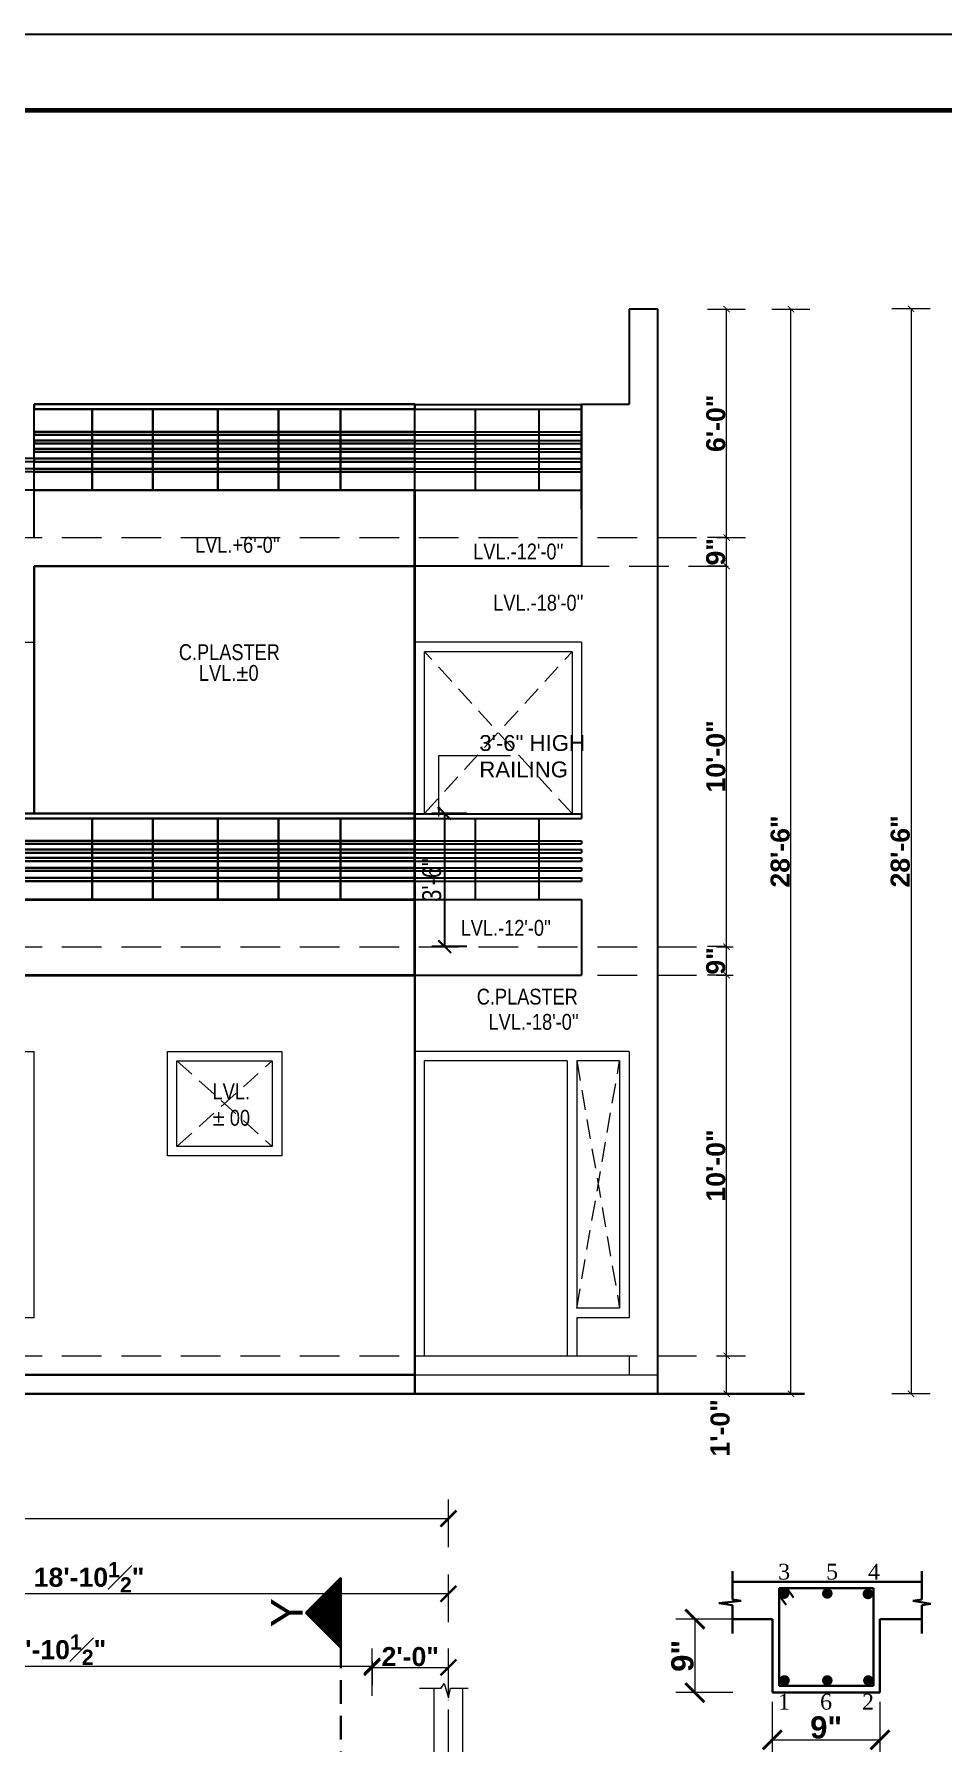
# Model space of a CAD drawing. Header units: feet. Extents: x 18471 to 30550, y -13540 to -11719.
# Drawn here: x 19030 to 19316, y -12388 to -11850 of the extents above; entities that cross this region are included whole.
import ezdxf

# ---------------------------------------------------------------- set-up
doc = ezdxf.new("R2010")
doc.units = ezdxf.units.FT
doc.header["$MEASUREMENT"] = 0
doc.header["$PDMODE"] = 2
for name, pattern in [('ACAD_ISO04W100', [30, 24, -3, 0, -3]), ('DASHED', [0.75, 0.5, -0.25]), ('HIDDEN', [0.375, 0.25, -0.125])]:
    doc.linetypes.add(name, pattern=pattern)
doc.layers.get('0').update_dxf_attribs({"lineweight": 30})
doc.layers.add('BLK_1_PARAPET_HT', color=2, linetype='Continuous', plot=False)
for name, color, linetype, lineweight in [('center line', 253, 'ACAD_ISO04W100', 5), ('DIM', 7, 'Continuous', 18), ('DIM 01', 7, 'Continuous', 9), ('DOOR', 32, 'Continuous', 13), ('ELEVATION', 7, 'Continuous', 30), ('HATCH', 9, 'Continuous', 20), ('P & B WALL', 7, 'Continuous', 30), ('RAILING', 210, 'Continuous', 25), ('SANIT_FIXTURES', 13, 'Continuous', 15), ('SPECS', 7, 'Continuous', 13), ('stairs', 22, 'Continuous', 20), ('STEEL', 10, 'Continuous', 30), ('TEXT', 7, 'Continuous', 30), ('WALL', 10, 'Continuous', 30)]:
    doc.layers.add(name, color=color, linetype=linetype, lineweight=lineweight)
doc.layers.add('Text F.F', color=7, linetype='Continuous')
doc.styles.add('AR. TEXT 01', font='arialbd.ttf')
doc.styles.add('DIM TEXT', font='GOTHIC.TTF', dxfattribs={"height": 5})
doc.styles.get("Standard").update_dxf_attribs({"font": 'ARIALN.TTF'})
doc.styles.add('TEX02', font='GARA.TTF')
doc.dimstyles.new('DIM 50', dxfattribs={"dimtxt": 6, "dimasz": 3, "dimexe": 6, "dimexo": 4, "dimgap": 0.3125, "dimtad": 1, "dimzin": 3, "dimdsep": 46, "dimlunit": 4, "dimtxsty": 'AR. TEXT 01', "dimblk": 'DOT', "dimcen": 0.09, "dimclrd": 5, "dimclre": 5, "dimclrt": 5, "dimazin": 0, "dimtfac": 0.8, "dimtofl": 0, "dimtmove": 1, "dimatfit": 3, "dimfxl": 6, "dimfxlon": 1, "dimfrac": 1, "dimtolj": 1, "dimtzin": 0, "dimlwd": -1, "dimlwe": -1, "dimarcsym": 1})
doc.dimstyles.new('DIM STYLE', dxfattribs={"dimtxt": 5, "dimasz": 3, "dimexe": 0, "dimexo": 0, "dimgap": 1.5, "dimtad": 1, "dimdec": 4, "dimzin": 3, "dimdsep": 46, "dimlunit": 4, "dimtxsty": 'DIM TEXT', "dimblk": 'ARCHTICK', "dimcen": 0, "dimdle": 1, "dimclrd": 256, "dimclre": 253, "dimclrt": 256, "dimadec": 0, "dimazin": 0, "dimtfac": 0.75, "dimtdec": 4, "dimtofl": 0, "dimtmove": 1, "dimatfit": 3, "dimfxl": 1, "dimfrac": 1, "dimtolj": 1, "dimtzin": 0, "dimlwd": -1, "dimlwe": -1, "dimarcsym": 0})
doc.dimstyles.get("Standard").update_dxf_attribs({"dimtxt": 6, "dimasz": 4, "dimexe": 4, "dimexo": 4, "dimgap": 1, "dimtad": 1, "dimdec": 1, "dimzin": 3, "dimdsep": 46, "dimlunit": 4, "dimtxsty": 'Standard', "dimblk": 'ARCHTICK', "dimcen": 0.09, "dimadec": 0, "dimazin": 0, "dimtfac": 1.005, "dimtdec": 1, "dimtofl": 0, "dimtmove": 2, "dimatfit": 3, "dimfxl": 4, "dimfxlon": 1, "dimtolj": 1, "dimtzin": 0, "dimarcsym": 0})

# ---------------------------------------------------------------- blocks, each defined once
blk = doc.blocks.new('_ArchTick')
at = {"color": 0, "linetype": 'ByBlock', "const_width": 0.15}
blk.add_lwpolyline([(-0.5, -0.5), (0.5, 0.5)], dxfattribs=at)
blk = doc.blocks.new('*D72')
at = {"layer": 'Defpoints', "color": 0, "transparency": 16777216}
for p in [(19255.86, -12349.25), (19237.75, -12372.41), (19262.16, -12372.41)]:
    blk.add_point(p, dxfattribs=at)
at = {"layer": 'DIM 01', "color": 5, "transparency": 16777216}
for p, q in [((19249.75, -12349.25), (19231.75, -12349.25)), ((19237.75, -12349.25), (19237.75, -12372.41)), ((19249.75, -12372.41), (19231.75, -12372.41))]:
    blk.add_line(p, q, dxfattribs=at)
at = {"layer": 'DIM 01', "color": 5, "transparency": 16777216, "xscale": 6, "yscale": 6, "zscale": 6}
for p, rotation in [((19237.75, -12349.25), 90), ((19237.75, -12372.41), 270)]:
    blk.add_blockref('_ArchTick', p, dxfattribs=dict(at, rotation=rotation))
at = {"layer": 'DIM 01', "color": 5, "transparency": 16777216, "insert": (19233.86, -12360.83), "char_height": 7, "attachment_point": 5, "rotation": 90, "style": 'AR. TEXT 01'}
blk.add_mtext('\\A1;9"', dxfattribs=at)
blk = doc.blocks.new('*D73')
at = {"layer": 'Defpoints', "color": 0, "transparency": 16777216}
for p in [(19262.16, -12362.09), (19296.08, -12362.09), (19296.08, -12387.32)]:
    blk.add_point(p, dxfattribs=at)
at = {"layer": 'DIM 01', "color": 5, "transparency": 16777216}
for p, q in [((19262.16, -12375.32), (19262.16, -12393.32)), ((19296.08, -12375.32), (19296.08, -12393.32)), ((19262.16, -12387.32), (19296.08, -12387.32))]:
    blk.add_line(p, q, dxfattribs=at)
at = {"layer": 'DIM 01', "color": 5, "transparency": 16777216, "xscale": 6, "yscale": 6, "zscale": 6, "rotation": 180}
blk.add_blockref('_ArchTick', (19262.16, -12387.32), dxfattribs=at)
at = {"layer": 'DIM 01', "color": 5, "transparency": 16777216, "xscale": 6, "yscale": 6, "zscale": 6}
blk.add_blockref('_ArchTick', (19296.08, -12387.32), dxfattribs=at)
at = {"layer": 'DIM 01', "color": 5, "transparency": 16777216, "insert": (19279.12, -12383.43), "char_height": 7, "attachment_point": 5, "style": 'AR. TEXT 01'}
blk.add_mtext('\\A1;9"', dxfattribs=at)
blk = doc.blocks.new('*D81')
at = {"layer": 'BLK_1_PARAPET_HT', "color": 0, "lineweight": -2, "transparency": 16777216}
for p, q in [((19165.9, -12095.23), (19154.9, -12095.23)), ((19158.9, -12137.23), (19158.9, -12095.23)), ((19165.9, -12137.23), (19154.9, -12137.23))]:
    blk.add_line(p, q, dxfattribs=at)
at = {"layer": 'Defpoints', "color": 0, "transparency": 16777216}
for p in [(19158.9, -12095.23), (19181.72, -12095.23), (19172.72, -12137.23)]:
    blk.add_point(p, dxfattribs=at)
at = {"layer": 'BLK_1_PARAPET_HT', "color": 0, "lineweight": -2, "transparency": 16777216, "xscale": 4, "yscale": 4, "zscale": 4}
for p, rotation in [((19158.9, -12095.23), 90), ((19158.9, -12137.23), 270)]:
    blk.add_blockref('_ArchTick', p, dxfattribs=dict(at, rotation=rotation))
at = {"layer": 'BLK_1_PARAPET_HT', "color": 0, "transparency": 16777216, "insert": (19154.84, -12116.23), "char_height": 6, "attachment_point": 5, "rotation": 90}
blk.add_mtext('\\A1;3\'-6"', dxfattribs=at)
blk = doc.blocks.new('*D94')
at = {"layer": 'Defpoints', "color": 0, "transparency": 16777216}
for p in [(19245.58, -12266.23), (19247.74, -12266.23), (19245.58, -12278.23)]:
    blk.add_point(p, dxfattribs=at)
at = {"layer": 'DIM 01', "transparency": 16777216}
for p, q in [((19247.74, -12266.23), (19253.74, -12266.23)), ((19247.74, -12278.23), (19247.74, -12266.23)), ((19247.74, -12278.23), (19253.74, -12278.23))]:
    blk.add_line(p, q, dxfattribs=at)
at = {"layer": 'DIM 01', "transparency": 16777216, "xscale": 2, "yscale": 2, "zscale": 2}
for p, rotation in [((19247.74, -12266.23), 90), ((19247.74, -12278.23), 270)]:
    blk.add_blockref('_ArchTick', p, dxfattribs=dict(at, rotation=rotation))
at = {"layer": 'DIM 01', "transparency": 16777216, "insert": (19245.71, -12288.95), "char_height": 6, "attachment_point": 5, "rotation": 90, "style": 'AR. TEXT 01'}
blk.add_mtext('\\A1;1\'-0"', dxfattribs=at)
blk = doc.blocks.new('*D95')
at = {"layer": 'Defpoints', "color": 0, "ltscale": 5, "transparency": 16777216}
for p in [(19247.74, -12146.23), (19249.79, -12146.23), (19245.58, -12266.23)]:
    blk.add_point(p, dxfattribs=at)
at = {"layer": 'DIM 01', "ltscale": 5, "transparency": 16777216}
for p, q in [((19247.74, -12146.23), (19241.74, -12146.23)), ((19247.74, -12266.23), (19247.74, -12146.23)), ((19247.74, -12266.23), (19253.74, -12266.23))]:
    blk.add_line(p, q, dxfattribs=at)
at = {"layer": 'DIM 01', "ltscale": 5, "transparency": 16777216, "xscale": 2, "yscale": 2, "zscale": 2}
for p, rotation in [((19247.74, -12146.23), 90), ((19247.74, -12266.23), 270)]:
    blk.add_blockref('_ArchTick', p, dxfattribs=dict(at, rotation=rotation))
at = {"layer": 'DIM 01', "ltscale": 5, "transparency": 16777216, "insert": (19244.37, -12206.23), "char_height": 6, "attachment_point": 5, "rotation": 90, "style": 'AR. TEXT 01'}
blk.add_mtext('\\A1;10\'-0"', dxfattribs=at)
blk = doc.blocks.new('*D96')
at = {"layer": 'Defpoints', "color": 0, "ltscale": 5, "transparency": 16777216}
for p in [(19247.74, -12137.23), (19249.79, -12137.23), (19249.79, -12146.23)]:
    blk.add_point(p, dxfattribs=at)
at = {"layer": 'DIM 01', "ltscale": 5, "transparency": 16777216}
for p, q in [((19247.74, -12137.23), (19241.74, -12137.23)), ((19247.74, -12146.23), (19247.74, -12137.23)), ((19247.74, -12146.23), (19241.74, -12146.23))]:
    blk.add_line(p, q, dxfattribs=at)
at = {"layer": 'DIM 01', "ltscale": 5, "transparency": 16777216, "xscale": 2, "yscale": 2, "zscale": 2}
for p, rotation in [((19247.74, -12137.23), 90), ((19247.74, -12146.23), 270)]:
    blk.add_blockref('_ArchTick', p, dxfattribs=dict(at, rotation=rotation))
at = {"layer": 'DIM 01', "ltscale": 5, "transparency": 16777216, "insert": (19244.36, -12141.73), "char_height": 6, "attachment_point": 5, "rotation": 90, "style": 'AR. TEXT 01'}
blk.add_mtext('\\A1;9"', dxfattribs=at)
blk = doc.blocks.new('*D97')
at = {"layer": 'Defpoints', "color": 0, "ltscale": 5, "transparency": 16777216}
for p in [(19247.74, -12017.23), (19249.79, -12017.23), (19249.79, -12137.23)]:
    blk.add_point(p, dxfattribs=at)
at = {"layer": 'DIM 01', "ltscale": 5, "transparency": 16777216}
for p, q in [((19247.74, -12017.23), (19241.74, -12017.23)), ((19247.74, -12137.23), (19247.74, -12017.23)), ((19247.74, -12137.23), (19241.74, -12137.23))]:
    blk.add_line(p, q, dxfattribs=at)
at = {"layer": 'DIM 01', "ltscale": 5, "transparency": 16777216, "xscale": 2, "yscale": 2, "zscale": 2}
for p, rotation in [((19247.74, -12017.23), 90), ((19247.74, -12137.23), 270)]:
    blk.add_blockref('_ArchTick', p, dxfattribs=dict(at, rotation=rotation))
at = {"layer": 'DIM 01', "ltscale": 5, "transparency": 16777216, "insert": (19244.37, -12077.23), "char_height": 6, "attachment_point": 5, "rotation": 90, "style": 'AR. TEXT 01'}
blk.add_mtext('\\A1;10\'-0"', dxfattribs=at)
blk = doc.blocks.new('*D98')
at = {"layer": 'Defpoints', "color": 0, "ltscale": 5, "transparency": 16777216}
for p in [(19247.74, -12008.23), (19249.79, -12008.23), (19249.79, -12017.23)]:
    blk.add_point(p, dxfattribs=at)
at = {"layer": 'DIM 01', "ltscale": 5, "transparency": 16777216}
for p, q in [((19247.74, -12008.23), (19241.74, -12008.23)), ((19247.74, -12017.23), (19247.74, -12008.23)), ((19247.74, -12017.23), (19241.74, -12017.23))]:
    blk.add_line(p, q, dxfattribs=at)
at = {"layer": 'DIM 01', "ltscale": 5, "transparency": 16777216, "xscale": 2, "yscale": 2, "zscale": 2}
for p, rotation in [((19247.74, -12008.23), 90), ((19247.74, -12017.23), 270)]:
    blk.add_blockref('_ArchTick', p, dxfattribs=dict(at, rotation=rotation))
at = {"layer": 'DIM 01', "ltscale": 5, "transparency": 16777216, "insert": (19244.36, -12012.73), "char_height": 6, "attachment_point": 5, "rotation": 90, "style": 'AR. TEXT 01'}
blk.add_mtext('\\A1;9"', dxfattribs=at)
blk = doc.blocks.new('*D99')
at = {"layer": 'Defpoints', "color": 0, "ltscale": 5, "transparency": 16777216}
for p in [(19226.03, -11936.23), (19247.74, -11936.23), (19241.74, -12008.23)]:
    blk.add_point(p, dxfattribs=at)
at = {"layer": 'DIM 01', "ltscale": 5, "transparency": 16777216}
for p, q in [((19241.74, -11936.23), (19253.74, -11936.23)), ((19247.74, -12008.23), (19247.74, -11936.23)), ((19245.74, -12008.23), (19253.74, -12008.23))]:
    blk.add_line(p, q, dxfattribs=at)
at = {"layer": 'DIM 01', "ltscale": 5, "transparency": 16777216, "xscale": 2, "yscale": 2, "zscale": 2}
for p, rotation in [((19247.74, -11936.23), 90), ((19247.74, -12008.23), 270)]:
    blk.add_blockref('_ArchTick', p, dxfattribs=dict(at, rotation=rotation))
at = {"layer": 'DIM 01', "ltscale": 5, "transparency": 16777216, "insert": (19244.37, -11972.23), "char_height": 6, "attachment_point": 5, "rotation": 90, "style": 'AR. TEXT 01'}
blk.add_mtext('\\A1;6\'-0"', dxfattribs=at)
blk = doc.blocks.new('*D101')
at = {"layer": 'Defpoints', "color": 0, "ltscale": 5, "transparency": 16777216}
for p in [(19217.03, -11936.23), (19268.03, -11936.23), (19272.3, -12278.23)]:
    blk.add_point(p, dxfattribs=at)
at = {"layer": 'DIM 01', "ltscale": 5, "transparency": 16777216}
for p, q in [((19262.03, -11936.23), (19274.03, -11936.23)), ((19268.03, -12278.23), (19268.03, -11936.23)), ((19268.3, -12278.23), (19262.03, -12278.23))]:
    blk.add_line(p, q, dxfattribs=at)
at = {"layer": 'DIM 01', "ltscale": 5, "transparency": 16777216, "xscale": 2, "yscale": 2, "zscale": 2}
for p, rotation in [((19268.03, -11936.23), 90), ((19268.03, -12278.23), 270)]:
    blk.add_blockref('_ArchTick', p, dxfattribs=dict(at, rotation=rotation))
at = {"layer": 'DIM 01', "ltscale": 5, "transparency": 16777216, "insert": (19264.66, -12107.23), "char_height": 6, "attachment_point": 5, "rotation": 90, "style": 'AR. TEXT 01'}
blk.add_mtext('\\A1;28\'-6"', dxfattribs=at)
blk = doc.blocks.new('*D255')
at = {"layer": 'Defpoints', "color": 0, "transparency": 16777216}
for p in [(18933.58, -12341.23), (18933.58, -12448.78), (19160.08, -12448.78)]:
    blk.add_point(p, dxfattribs=at)
at = {"layer": 'DIM', "ltscale": 5, "transparency": 16777216}
for p, q in [((18933.58, -12350.23), (18933.58, -12335.23)), ((19160.08, -12350.23), (19160.08, -12335.23)), ((19160.08, -12341.23), (18933.58, -12341.23))]:
    blk.add_line(p, q, dxfattribs=at)
at = {"layer": 'DIM', "transparency": 16777216, "xscale": 5, "yscale": 5, "zscale": 5, "rotation": 180}
blk.add_blockref('_ArchTick', (18933.58, -12341.23), dxfattribs=at)
at = {"layer": 'DIM', "transparency": 16777216, "xscale": 5, "yscale": 5, "zscale": 5}
blk.add_blockref('_ArchTick', (19160.08, -12341.23), dxfattribs=at)
at = {"layer": 'DIM', "transparency": 16777216, "insert": (19046.83, -12336.04), "char_height": 6, "attachment_point": 5, "style": 'AR. TEXT 01'}
blk.add_mtext('\\A1;18\'-10{\\H0.800000x;\\S1#2;}"', dxfattribs=at)
blk = doc.blocks.new('*D293')
at = {"layer": 'Defpoints', "color": 0, "transparency": 16777216}
for p in [(19160.08, -12317.55), (18575.08, -12342.78), (19160.08, -12342.78)]:
    blk.add_point(p, dxfattribs=at)
at = {"layer": 'DIM', "ltscale": 5, "transparency": 16777216}
for p, q in [((18575.08, -12326.55), (18575.08, -12311.55)), ((19160.08, -12326.55), (19160.08, -12311.55)), ((18575.08, -12317.55), (19160.08, -12317.55))]:
    blk.add_line(p, q, dxfattribs=at)
at = {"layer": 'DIM', "transparency": 16777216, "xscale": 5, "yscale": 5, "zscale": 5, "rotation": 180}
blk.add_blockref('_ArchTick', (18575.08, -12317.55), dxfattribs=at)
at = {"layer": 'DIM', "transparency": 16777216, "xscale": 5, "yscale": 5, "zscale": 5}
blk.add_blockref('_ArchTick', (19160.08, -12317.55), dxfattribs=at)
at = {"layer": 'DIM', "transparency": 16777216, "insert": (18867.58, -12314.17), "char_height": 6, "attachment_point": 5, "style": 'AR. TEXT 01'}
blk.add_mtext('\\A1;48\'-9"', dxfattribs=at)
blk = doc.blocks.new('*D317')
at = {"layer": 'Defpoints', "color": 0, "transparency": 16777216}
for p in [(19160.08, -12364.47), (19136.02, -12382.8), (19160.08, -12381.36)]:
    blk.add_point(p, dxfattribs=at)
at = {"layer": 'DIM', "ltscale": 5, "transparency": 16777216}
for p, q in [((19136.02, -12373.47), (19136.02, -12358.47)), ((19160.08, -12373.47), (19160.08, -12358.47)), ((19136.02, -12364.47), (19160.08, -12364.47))]:
    blk.add_line(p, q, dxfattribs=at)
at = {"layer": 'DIM', "transparency": 16777216, "xscale": 5, "yscale": 5, "zscale": 5, "rotation": 180}
blk.add_blockref('_ArchTick', (19136.02, -12364.47), dxfattribs=at)
at = {"layer": 'DIM', "transparency": 16777216, "xscale": 5, "yscale": 5, "zscale": 5}
blk.add_blockref('_ArchTick', (19160.08, -12364.47), dxfattribs=at)
at = {"layer": 'DIM', "transparency": 16777216, "insert": (19148.05, -12361.1), "char_height": 6, "attachment_point": 5, "style": 'AR. TEXT 01'}
blk.add_mtext('\\A1;2\'-0"', dxfattribs=at)
blk = doc.blocks.new('*D318')
at = {"layer": 'Defpoints', "color": 0, "transparency": 16777216}
for p in [(18933.58, -12358.47), (19136.02, -12358.47), (19136.02, -12364.06)]:
    blk.add_point(p, dxfattribs=at)
at = {"layer": 'DIM', "ltscale": 5, "transparency": 16777216}
for p, q in [((18933.58, -12362.47), (18933.58, -12370.06)), ((19136.02, -12362.47), (19136.02, -12370.06)), ((18933.58, -12364.06), (19136.02, -12364.06))]:
    blk.add_line(p, q, dxfattribs=at)
at = {"layer": 'DIM', "transparency": 16777216, "xscale": 5, "yscale": 5, "zscale": 5, "rotation": 180}
blk.add_blockref('_ArchTick', (18933.58, -12364.06), dxfattribs=at)
at = {"layer": 'DIM', "transparency": 16777216, "xscale": 5, "yscale": 5, "zscale": 5}
blk.add_blockref('_ArchTick', (19136.02, -12364.06), dxfattribs=at)
at = {"layer": 'DIM', "transparency": 16777216, "insert": (19034.8, -12358.88), "char_height": 6, "attachment_point": 5, "style": 'AR. TEXT 01'}
blk.add_mtext('\\A1;16\'-10{\\H0.800000x;\\S1#2;}"', dxfattribs=at)
blk = doc.blocks.new('*D364')
at = {"layer": 'Defpoints', "color": 0, "ltscale": 5, "transparency": 16777216}
for p in [(19385.95, -11936.16), (19305.87, -12278.23), (19388.95, -12278.23)]:
    blk.add_point(p, dxfattribs=at)
at = {"layer": 'DIM 01', "ltscale": 5, "transparency": 16777216}
for p, q in [((19311.87, -11936.16), (19299.87, -11936.16)), ((19305.87, -11936.16), (19305.87, -12278.23)), ((19311.87, -12278.23), (19299.87, -12278.23))]:
    blk.add_line(p, q, dxfattribs=at)
at = {"layer": 'DIM 01', "ltscale": 5, "transparency": 16777216, "xscale": 2, "yscale": 2, "zscale": 2}
for p, rotation in [((19305.87, -11936.16), 90), ((19305.87, -12278.23), 270)]:
    blk.add_blockref('_ArchTick', p, dxfattribs=dict(at, rotation=rotation))
at = {"layer": 'DIM 01', "ltscale": 5, "transparency": 16777216, "insert": (19302.49, -12107.2), "char_height": 6, "attachment_point": 5, "rotation": 90, "style": 'AR. TEXT 01'}
blk.add_mtext('\\A1;28\'-6"', dxfattribs=at)

msp = doc.modelspace()

# ---------------------------------------------------------------- hatches: boundary and pattern name
at = {"layer": 'HATCH', "ltscale": 10}
h = msp.add_hatch(dxfattribs=at)
h.set_pattern_fill('ANSI31', color=256, style=0)
h.set_pattern_definition([(135, (45952.03967, 27304.9956), (0.08838834765, 0.08838834765), [])])
h.paths.add_polyline_path([(19115.149, -12347.265), (19126.217, -12336.197), (19126.217, -12358.334)])

# ---------------------------------------------------------------- linework, layer by layer
at = {"color": 3, "lineweight": 25}
msp.add_line((18470.869, -11849.532), (20330.869, -11849.532), dxfattribs=at)
at = {"linetype": 'Continuous'}
for p, q in [((19249.56, -12343.019), (19249.56, -12334.158)), ((19309.308, -12343.009), (19309.308, -12334.147)), ((19252.391, -12343.49), (19245.342, -12344.171)), ((19245.342, -12344.171), (19249.56, -12344.836)), ((19249.56, -12343.019), (19252.391, -12343.49)), ((19249.56, -12353.799), (19249.56, -12344.836)), ((19309.308, -12343.009), (19306.478, -12343.48)), ((19309.206, -12343.026), (19306.478, -12343.48)), ((19306.478, -12343.48), (19312.162, -12344.376)), ((19312.162, -12344.376), (19309.308, -12344.826)), ((19309.308, -12353.788), (19309.308, -12344.826))]:
    msp.add_line(p, q, dxfattribs=at)
at = {"color": 0, "linetype": 'Continuous', "lineweight": 30}
for p, q in [((19262.164, -12337.54), (19249.56, -12337.54)), ((19262.164, -12337.54), (19296.084, -12337.54)), ((19309.308, -12337.54), (19296.084, -12337.54)), ((19262.213, -12349.249), (19249.554, -12349.249)), ((19249.554, -12349.249), (19262.164, -12349.249)), ((19262.164, -12372.41), (19262.164, -12349.249)), ((19296.084, -12349.249), (19309.308, -12349.249)), ((19296.084, -12372.41), (19296.084, -12349.249)), ((19296.084, -12372.41), (19262.164, -12372.41))]:
    msp.add_line(p, q, dxfattribs=at)
at = {"color": 0, "linetype": 'Continuous'}
msp.add_line((19294.092, -12339.527), (19264.299, -12339.527), dxfattribs=at)
at = {"layer": 'center line'}
msp.add_line((19160.081, -13003.778, 0.958), (19160.081, -12374.067, 0.958), dxfattribs=at)
at = {"layer": 'DOOR', "ltscale": 5}
for p, q in [((18656.032, -11993.16), (19029.532, -11993.16)), ((19029.532, -12095.234), (19029.532, -12041.234)), ((19202.032, -12041.234), (19149.532, -12041.234)), ((19152.532, -12095.234), (19152.532, -12044.234)), ((19199.032, -12044.234), (19152.532, -12044.234)), ((19199.032, -12044.234), (19199.032, -12095.234)), ((19202.032, -12041.234), (19202.032, -12095.234)), ((19029.532, -12254.234), (19029.532, -12170.234)), ((19217.032, -12170.234), (19149.532, -12170.234)), ((19197.532, -12173.234), (19152.532, -12173.234)), ((19152.532, -12266.234), (19152.532, -12173.234)), ((19197.532, -12173.234), (19197.532, -12266.234)), ((19214.032, -12173.234), (19200.532, -12173.234)), ((19200.532, -12173.234), (19200.532, -12251.234)), ((19214.032, -12173.234), (19214.032, -12251.234)), ((19217.032, -12170.234), (19217.032, -12254.234)), ((19214.032, -12251.234), (19200.532, -12251.234)), ((19217.032, -12254.234), (19200.532, -12254.234)), ((19200.532, -12254.234), (19200.532, -12266.234))]:
    msp.add_line(p, q, dxfattribs=at)
at = {"layer": 'DOOR', "linetype": 'HIDDEN', "ltscale": 25}
for p, q in [((19074.532, -12200.191), (19104.532, -12173.234)), ((19074.532, -12173.234), (19104.532, -12200.191)), ((19200.532, -12251.234), (19214.032, -12173.234)), ((19200.532, -12173.234), (19214.032, -12251.234))]:
    msp.add_line(p, q, dxfattribs=at)
at = {"layer": 'DOOR', "ltscale": 5}
for points in [[(19029.532, -11981.339), (19029.532, -11981.309)], [(19029.532, -11984.309), (19029.532, -11983.358)], [(18932.032, -12095.234), (18932.032, -12041.234), (19029.532, -12041.234)], [(19029.532, -12254.234), (18932.032, -12254.234), (18932.032, -12170.234), (19029.532, -12170.234)]]:
    msp.add_lwpolyline(points, dxfattribs=at)
for points in [[(19107.532, -12170.234), (19107.532, -12203.191), (19071.532, -12203.191), (19071.532, -12170.234)], [(19104.532, -12173.234), (19104.532, -12200.191), (19074.532, -12200.191), (19074.532, -12173.234)]]:
    msp.add_lwpolyline(points, close=True, dxfattribs=at)
at = {"layer": 'ELEVATION', "lineweight": 25, "ltscale": 5}
for p, q in [((19226.032, -11936.234), (19217.032, -11936.234)), ((19217.032, -11936.234), (19217.032, -11966.234)), ((19226.032, -11966.234), (19226.032, -11936.234)), ((19029.532, -12008.234), (19029.532, -11966.234)), ((19202.032, -11966.234), (19202.032, -11999.234)), ((19202.032, -11999.234), (19202.032, -11966.234)), ((19202.032, -11966.234), (19217.032, -11966.234)), ((19202.032, -11966.234), (19202.032, -11967.809)), ((19226.032, -12278.234), (19226.032, -11966.234)), ((19202.032, -11974.859), (19202.032, -11975.859)), ((19202.032, -11977.606), (19202.032, -11978.606)), ((19202.032, -11980.265), (19202.032, -11981.265)), ((19202.032, -11983.358), (19202.032, -11984.358)), ((19202.032, -11986.567), (19202.032, -11987.567)), ((18656.032, -11993.16), (19029.532, -11993.16)), ((19149.532, -11993.309), (19202.032, -11993.309)), ((19202.032, -11999.234), (19202.032, -12017.234)), ((19029.532, -12008.234), (19029.532, -12008.234)), ((19202.032, -12017.234), (19149.413, -12017.234)), ((19202.032, -12095.234), (19202.032, -12096.809)), ((19202.032, -12103.859), (19202.032, -12104.859)), ((19202.032, -12106.606), (19202.032, -12107.606)), ((19202.032, -12109.265), (19202.032, -12110.265)), ((19202.032, -12112.358), (19202.032, -12113.358)), ((19202.032, -12115.567), (19202.032, -12116.567)), ((19149.532, -12122.309), (19202.032, -12122.309)), ((19202.032, -12122.309), (19202.032, -12128.234)), ((19202.032, -12128.234), (19202.032, -12146.234)), ((19149.532, -12146.234), (19202.032, -12146.234))]:
    msp.add_line(p, q, dxfattribs=at)
at = {"layer": 'ELEVATION', "ltscale": 5}
for p, q in [((19029.532, -11967.809), (19029.532, -11966.234)), ((19029.532, -11975.933), (19029.532, -11974.859)), ((19029.532, -11978.681), (19029.532, -11977.606)), ((19029.532, -11984.309), (19029.532, -11983.358)), ((19029.65, -11993.309), (19149.532, -11993.309)), ((19029.532, -12017.234), (19029.532, -12095.309)), ((19029.532, -12017.234), (19149.413, -12017.234)), ((19149.532, -12095.234), (19149.532, -12041.234)), ((19149.532, -12278.234), (19149.532, -12122.309)), ((18762.532, -12272.234), (19149.532, -12272.234)), ((18490.858, -12278.234), (19272.3, -12278.234))]:
    msp.add_line(p, q, dxfattribs=at)
at = {"layer": 'ELEVATION', "lineweight": 35, "ltscale": 5}
for p, q in [((19149.532, -12122.309), (19149.532, -11993.309)), ((18762.532, -12122.309), (19149.532, -12122.309)), ((19149.532, -12146.234), (19149.532, -12122.309)), ((18762.532, -12146.234), (19149.532, -12146.234))]:
    msp.add_line(p, q, dxfattribs=at)
msp.add_lwpolyline([(19149.532, -12098.309), (19149.532, -12096.809)], dxfattribs=at)
at = {"layer": 'HATCH', "linetype": 'DASHED', "ltscale": 25}
for p, q in [((18588.286, -12008.234), (19249.795, -12008.234)), ((19029.532, -12017.234), (19249.795, -12017.234)), ((18588.286, -12137.234), (19249.795, -12137.234)), ((18588.286, -12146.234), (19249.795, -12146.234)), ((18588.286, -12266.234), (19249.795, -12266.234))]:
    msp.add_line(p, q, dxfattribs=at)
at = {"layer": 'HATCH', "linetype": 'HIDDEN', "ltscale": 25}
for p, q in [((19152.532, -12095.234), (19199.032, -12044.234)), ((19199.032, -12095.234), (19152.532, -12044.234))]:
    msp.add_line(p, q, dxfattribs=at)
at = {"layer": 'P & B WALL', "color": 183, "lineweight": 20}
for p, q in [((19155.581, -12487.778, 0.958), (19155.581, -12371.067, 0.958)), ((19164.581, -12487.778, 0.958), (19164.581, -12371.067, 0.958))]:
    msp.add_line(p, q, dxfattribs=at)
at = {"layer": 'P & B WALL', "color": 183, "lineweight": 20, "elevation": 0.958}
msp.add_lwpolyline([(19151.006, -12371.067), (19157.756, -12371.067), (19158.756, -12369.567), (19160.081, -12374.067), (19160.756, -12371.067), (19166.256, -12371.067)], dxfattribs=at)
at = {"layer": 'RAILING', "lineweight": 30}
for p, q in [((19029.532, -11966.234), (19149.532, -11966.234)), ((19149.532, -11967.809), (19029.532, -11967.809)), ((19047.844, -11967.809), (19047.844, -11993.309)), ((19066.915, -11967.809), (19066.915, -11993.309)), ((19087.416, -11967.809), (19087.416, -11993.309)), ((19106.488, -11967.809), (19106.488, -11993.309)), ((19126.036, -11967.809), (19126.036, -11993.309)), ((19149.532, -11966.234), (19149.532, -11967.809)), ((19029.532, -11974.859), (19149.532, -11974.859)), ((19149.532, -11974.859), (19149.532, -11975.859)), ((19029.532, -11975.859), (19149.532, -11975.859)), ((19029.532, -11977.606), (19149.532, -11977.606)), ((19029.532, -11978.606), (19149.532, -11978.606)), ((19029.532, -11980.265), (19149.532, -11980.265)), ((19149.532, -11977.606), (19149.532, -11978.606)), ((19149.532, -11980.265), (19149.532, -11981.265)), ((19029.532, -11981.265), (19149.532, -11981.265)), ((19029.532, -11983.358), (19149.532, -11983.358)), ((19029.532, -11984.358), (19149.532, -11984.358)), ((19149.532, -11983.358), (19149.532, -11984.358)), ((19029.532, -11986.567), (19149.532, -11986.567)), ((19029.532, -11987.567), (19149.532, -11987.567)), ((19149.532, -11986.567), (19149.532, -11987.567)), ((18762.532, -12095.234), (19149.532, -12095.234)), ((19149.532, -12096.809), (18762.532, -12096.809)), ((19047.844, -12096.809), (19047.844, -12122.309)), ((19066.915, -12096.809), (19066.915, -12122.309)), ((19087.416, -12096.809), (19087.416, -12122.309)), ((19106.488, -12096.809), (19106.488, -12122.309)), ((19126.036, -12096.809), (19126.036, -12122.309)), ((19149.532, -12095.234), (19149.532, -12096.809)), ((18762.532, -12103.859), (19149.532, -12103.859)), ((18762.532, -12104.859), (19149.532, -12104.859)), ((19149.532, -12103.859), (19149.532, -12104.859)), ((18762.532, -12106.606), (19149.532, -12106.606)), ((18762.532, -12107.606), (19149.532, -12107.606)), ((18762.532, -12109.265), (19149.532, -12109.265)), ((18762.532, -12110.265), (19149.532, -12110.265)), ((19149.532, -12106.606), (19149.532, -12107.606)), ((19149.532, -12109.265), (19149.532, -12110.265)), ((18762.532, -12112.358), (19149.532, -12112.358)), ((18762.532, -12113.358), (19149.532, -12113.358)), ((18762.532, -12115.567), (19149.532, -12115.567)), ((19149.532, -12112.358), (19149.532, -12113.358)), ((19149.532, -12115.567), (19149.532, -12116.567)), ((18762.532, -12116.567), (19149.532, -12116.567)), ((19149.532, -12122.309), (18762.532, -12122.309))]:
    msp.add_line(p, q, dxfattribs=at)
at = {"layer": 'RAILING'}
for p, q in [((19029.569, -11967.734), (19029.569, -11967.809)), ((19149.532, -11993.309), (19149.532, -11966.234)), ((19149.532, -11966.309), (19202.032, -11966.309)), ((19149.532, -11967.809), (19202.032, -11967.809)), ((19168.489, -11967.809), (19168.489, -11993.309)), ((19188.532, -11967.809), (19188.532, -11993.309)), ((19149.532, -11974.859), (19202.032, -11974.859)), ((19149.532, -11975.859), (19202.032, -11975.859)), ((19149.532, -11977.606), (19202.032, -11977.606)), ((19149.532, -11978.606), (19202.032, -11978.606)), ((19149.532, -11980.265), (19202.032, -11980.265)), ((19029.569, -11983.358), (18656.032, -11983.358)), ((19029.569, -11984.358), (18656.032, -11984.358)), ((19149.532, -11981.265), (19202.032, -11981.265)), ((19149.532, -11983.358), (19202.032, -11983.358)), ((19149.532, -11984.358), (19202.032, -11984.358)), ((19029.569, -11986.567), (18656.032, -11986.567)), ((19029.569, -11987.567), (18656.032, -11987.567)), ((19149.532, -11986.567), (19202.032, -11986.567)), ((19149.532, -11987.567), (19202.032, -11987.567)), ((19149.532, -12095.309), (19202.032, -12095.309)), ((19149.532, -12096.809), (19202.032, -12096.809)), ((19168.489, -12096.809), (19168.489, -12122.309)), ((19188.532, -12096.809), (19188.532, -12122.309)), ((19149.532, -12103.859), (19202.032, -12103.859)), ((19149.532, -12104.859), (19202.032, -12104.859)), ((19149.532, -12106.606), (19202.032, -12106.606)), ((19149.532, -12107.606), (19202.032, -12107.606)), ((19149.532, -12109.265), (19202.032, -12109.265)), ((19149.532, -12110.265), (19202.032, -12110.265)), ((19149.532, -12112.358), (19202.032, -12112.358)), ((19149.532, -12113.358), (19202.032, -12113.358)), ((19149.532, -12115.567), (19202.032, -12115.567)), ((19149.532, -12116.567), (19202.032, -12116.567))]:
    msp.add_line(p, q, dxfattribs=at)
at = {"layer": 'SANIT_FIXTURES', "ltscale": 5}
msp.add_line((19029.532, -12017.234), (19149.532, -12017.234), dxfattribs=at)
at = {"layer": 'stairs', "ltscale": 5}
for p, q in [((19149.532, -12266.234), (19217.032, -12266.234)), ((19217.032, -12266.234), (19217.032, -12272.234)), ((19144.892, -12272.234), (19226.032, -12272.234))]:
    msp.add_line(p, q, dxfattribs=at)
at = {"layer": 'STEEL'}
for p, q in [((19264.299, -12370.248), (19264.299, -12339.527)), ((19294.092, -12339.527), (19264.299, -12339.527)), ((19266.892, -12339.822), (19268.88, -12342.472)), ((19294.092, -12339.527), (19294.092, -12370.248)), ((19264.573, -12342.141), (19266.561, -12344.791)), ((19294.092, -12370.248), (19264.299, -12370.248))]:
    msp.add_line(p, q, dxfattribs=at)
at = {"layer": 'STEEL', "const_width": 1.66}
for points in [[(19266.676, -12341.209, 1), (19265.016, -12341.209, 1)], [(19280.319, -12341.153, -1), (19278.659, -12341.153, -1)], [(19293.112, -12341.312, 1), (19291.452, -12341.312, 1)], [(19266.83, -12368.581, 1), (19265.17, -12368.581, 1)], [(19280.319, -12368.581, 1), (19278.659, -12368.581, 1)], [(19293.263, -12368.601, 1), (19291.602, -12368.601, 1)]]:
    msp.add_lwpolyline(points, format="xyb", close=True, dxfattribs=at)
at = {"layer": 'WALL', "color": 35, "linetype": 'Continuous', "lineweight": 60}
msp.add_line((18494.869, -11873.532), (20306.869, -11873.532), dxfattribs=at)
at = {"layer": 'WALL', "color": 3, "ltscale": 15}
for p, q in [((19126.217, -12336.197, 0.958), (19115.149, -12347.265, 0.958)), ((19126.217, -12358.334, 0.958), (19126.217, -12336.197, 0.958)), ((19115.149, -12347.265, 0.958), (19126.217, -12358.334, 0.958))]:
    msp.add_line(p, q, dxfattribs=at)
at = {"layer": 'WALL', "color": 3, "linetype": 'DASHED', "ltscale": 15}
msp.add_line((19126.217, -12398.483, 0.958), (19126.217, -12358.334, 0.958), dxfattribs=at)

# ---------------------------------------------------------------- texts
at = {"color": 0, "linetype": 'Continuous', "char_height": 5, "width": 45.62664, "attachment_point": 7}
for s, insert in [('{\\fTimes New Roman|b0|i0|c0|p18;3      5     4}', (19263.995, -12336.862)), ('{\\fTimes New Roman|b0|i0|c0|p18;1     6     2}', (19263.995, -12377.862))]:
    msp.add_mtext(s, dxfattribs=dict(at, insert=insert))
at = {"layer": 'DOOR', "ltscale": 2, "insert": (19091.653, -12193.761), "char_height": 7.5, "width": 255.4182, "attachment_point": 8}
msp.add_mtext('\\A1;{\\H0.6667x;LVL.\\P%%P 00}', dxfattribs=at)
at = {"layer": 'TEXT', "insert": (19169.815, -12070.519), "char_height": 5, "width": 37.04404, "attachment_point": 1}
msp.add_mtext('{\\fArial|b0|i0|c0|p34;3\'-6" HIGH \\PRAILING}', dxfattribs=at)
at = {"layer": 'TEXT', "insert": (19114.114, -12347.232, 0.958), "char_height": 10, "attachment_point": 8, "rotation": 90, "style": 'TEX02'}
msp.add_mtext('\\A1;{\\fArial|b0|i0|c0|p34;Y}', dxfattribs=at)
at = {"layer": 'Text F.F', "ltscale": 2, "char_height": 7.5, "width": 255.4182, "attachment_point": 8}
for s, insert in [("\\A1;{\\H0.6667x;LVL.+6'-0''}", (19093.59, -12013.116)), ("\\A1;{\\H0.6667x;LVL.-12'-0''}", (19182.127, -12015.209)), ("\\A1;{\\H0.6667x;LVL.-18'-0''}", (19188.434, -12031.358)), ('\\A1;{\\H0.6667x;C.PLASTER}', (19091.04, -12046.948)), ('\\A1;{\\H0.6667x;LVL.%%P0}', (19090.858, -12053.501)), ("\\A1;{\\H0.6667x;LVL.-12'-0''}", (19178.167, -12133.869)), ('\\A1;{\\H0.6667x;C.PLASTER}', (19184.934, -12155.554)), ("\\A1;{\\H0.6667x;LVL.-18'-0''}", (19186.942, -12163.514))]:
    msp.add_mtext(s, dxfattribs=dict(at, insert=insert))

# ---------------------------------------------------------------- dimensions: what is measured, and where the dimension line sits
at = {"layer": 'BLK_1_PARAPET_HT', "color": 3}
dim = msp.add_linear_dim(base=(19158.9, -12095.234), p1=(19172.724, -12137.234), p2=(19181.724, -12095.234), angle=90, dimstyle='Standard', override={"dimfxl": 7}, dxfattribs=at)
dim.commit()
dim.dimension.update_dxf_attribs({"geometry": '*D81', "text_midpoint": (19154.837, -12116.234)})
at = {"layer": 'DIM', "ltscale": 5}
for base, p1, p2, override, picture, middle in [((19160.081, -12317.548, 0.958), (18575.081, -12342.778, 0.958), (19160.081, -12342.778, 0.958), {"dimtxt": 6, "dimasz": 5, "dimblk": 'ArchTick', "dimclrd": 256, "dimclre": 256, "dimclrt": 256, "dimfxl": 9}, '*D293', (18867.581, -12314.17, 0.958)), ((18933.581, -12341.227, 0.958), (19160.081, -12448.778, 0.958), (18933.581, -12448.778, 0.958), {"dimtxt": 6, "dimasz": 5, "dimblk": 'ArchTick', "dimclrd": 256, "dimclre": 256, "dimclrt": 256, "dimfxl": 9}, '*D255', (19046.831, -12336.043, 0.958)), ((19136.021, -12364.058, 0.958), (18933.581, -12358.472, 0.958), (19136.021, -12358.472, 0.958), {"dimasz": 5, "dimblk": 'ArchTick', "dimclrd": 256, "dimclre": 256, "dimclrt": 256, "dimfxl": 9}, '*D318', (19034.801, -12358.88, 0.958)), ((19160.081, -12364.472, 0.958), (19136.021, -12382.795, 0.958), (19160.081, -12381.359, 0.958), {"dimasz": 5, "dimblk": 'ArchTick', "dimclrd": 256, "dimclre": 256, "dimclrt": 256, "dimfxl": 9}, '*D317', (19148.051, -12361.1, 0.958))]:
    dim = msp.add_linear_dim(base=base, p1=p1, p2=p2, dimstyle='DIM 50', override=override, dxfattribs=at)
    dim.commit()
    dim.dimension.update_dxf_attribs({"geometry": picture, "text_midpoint": middle})
at = {"layer": 'DIM 01', "ltscale": 5}
for base, p1, p2, picture, middle in [((19268.035, -11936.234), (19272.3, -12278.234), (19217.032, -11936.234), '*D101', (19264.657, -12107.234)), ((19247.742, -11936.234), (19241.742, -12008.234), (19226.032, -11936.234), '*D99', (19244.367, -11972.234)), ((19305.869, -12278.234), (19385.945, -11936.16), (19388.945, -12278.234), '*D364', (19302.491, -12107.197)), ((19247.742, -12008.234), (19249.795, -12017.234), (19249.795, -12008.234), '*D98', (19244.364, -12012.734)), ((19247.742, -12017.234), (19249.795, -12137.234), (19249.795, -12017.234), '*D97', (19244.367, -12077.234)), ((19247.742, -12137.234), (19249.795, -12146.234), (19249.795, -12137.234), '*D96', (19244.364, -12141.734)), ((19247.742, -12146.234), (19245.578, -12266.234), (19249.795, -12146.234), '*D95', (19244.367, -12206.234))]:
    dim = msp.add_linear_dim(base=base, p1=p1, p2=p2, angle=90, dimstyle='DIM 50', override={"dimtxt": 6, "dimasz": 2, "dimblk": 'ArchTick', "dimblk1": 'ArchTick', "dimblk2": 'ArchTick', "dimclrd": 256, "dimclre": 256, "dimclrt": 256, "dimtmove": 2}, dxfattribs=at)
    dim.commit()
    dim.dimension.update_dxf_attribs({"geometry": picture, "text_midpoint": middle})
at = {"layer": 'DIM 01'}
dim = msp.add_linear_dim(base=(19247.742, -12266.234), p1=(19245.578, -12278.234), p2=(19245.578, -12266.234), angle=90, dimstyle='DIM 50', override={"dimtxt": 6, "dimasz": 2, "dimblk": 'ArchTick', "dimblk1": 'ArchTick', "dimblk2": 'ArchTick', "dimclrd": 256, "dimclre": 256, "dimclrt": 256, "dimtmove": 2}, dxfattribs=at)
dim.commit()
dim.dimension.update_dxf_attribs({"geometry": '*D94', "text_midpoint": (19245.706, -12288.954), "dimtype": 160})
dim = msp.add_linear_dim(base=(19237.753, -12372.41), p1=(19255.859, -12349.249), p2=(19262.164, -12372.41), angle=90, text='9"', dimstyle='DIM 50', override={"dimtxt": 7, "dimasz": 6, "dimblk1": 'ArchTick', "dimblk2": 'ArchTick', "dimsah": 1, "dimfxl": 12}, dxfattribs=at)
dim.commit()
dim.dimension.update_dxf_attribs({"geometry": '*D72', "text_midpoint": (19233.863, -12360.829)})
dim = msp.add_linear_dim(base=(19296.084, -12387.319), p1=(19262.164, -12362.093), p2=(19296.084, -12362.093), text='9"', dimstyle='DIM 50', override={"dimtxt": 7, "dimasz": 6, "dimblk1": 'ArchTick', "dimblk2": 'ArchTick', "dimsah": 1, "dimfxl": 12}, dxfattribs=at)
dim.commit()
dim.dimension.update_dxf_attribs({"geometry": '*D73', "text_midpoint": (19279.124, -12383.43)})

# ---------------------------------------------------------------- leaders
at = {"layer": 'SPECS'}
msp.add_leader([(19157.069, -12096.155), (19157.069, -12076.932), (19179.691, -12076.932)], dimstyle='DIM STYLE', override={"dimtad": 0}, dxfattribs=at)

doc.saveas('drawing.dxf')
